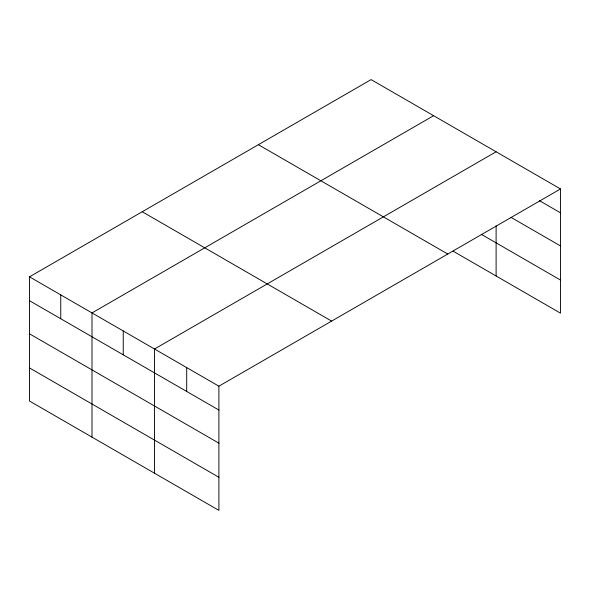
<?xml version="1.0" encoding="UTF-8"?>
<svg xmlns="http://www.w3.org/2000/svg" width="590" height="590" viewBox="0 0 590 590"><rect width="100%" height="100%" fill="white"/><g stroke="black" fill="none" stroke-linecap="round" stroke-linejoin="round"><path stroke-width="0.89" d="M560.5 188.955L371.103 79.613L29.5 276.835L29.5 401.045L218.897 510.387L218.897 386.185L560.5 188.955L560.5 313.165L453.135 251.178M433.606 115.699L92.003 312.921L92.003 437.124M496.109 151.778L154.499 349.007L154.499 473.209M539.297 200.585L560.5 212.828M511.029 217.378L560.5 245.934M481.263 234.304L560.5 280.051M258.376 144.697L447.773 254.039M142.227 211.751L331.624 321.1M29.5 276.835L218.897 386.185M29.5 300.701L218.897 410.05M29.5 333.815L218.897 443.164M29.5 367.931L218.897 477.281M496.109 225.815L496.109 275.987M186.698 367.592L186.698 391.465M123.251 330.961L123.251 354.833M60.748 294.875L60.748 318.748"/></g></svg>
